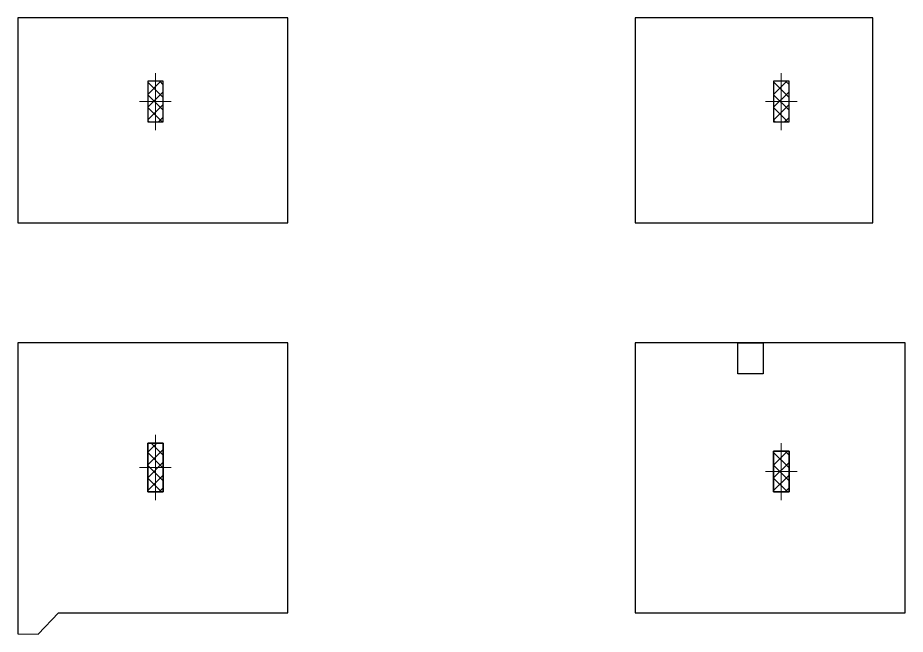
# Model space of a CAD drawing. Extents: x -40810 to 33675, y -2018 to 21213.
# Drawn here: x -19369 to -18277, y 9655 to 10413 of the extents above; entities that cross this region are included whole.
import ezdxf

# ---------------------------------------------------------------- set-up
doc = ezdxf.new("R2010")
doc.units = 0
doc.layers.get('0').update_dxf_attribs({"color": 1, "lineweight": 9})
for name, color, linetype in [('1', 5, 'Continuous'), ('4', 2, 'Continuous'), ('COTA', 241, 'Continuous'), ('SARR_2.2x7', 40, 'Continuous')]:
    doc.layers.add(name, color=color, linetype=linetype)
doc.layers.add('PILAR_EIXOS', color=1, linetype='Continuous', lineweight=0)
pattern_1 = [(45, (43903.912, 22435.237), (-7.8577241, 7.8577241), []), (135, (43903.912, 22435.237), (-7.8577241, -7.8577241), [])]

# ---------------------------------------------------------------- blocks, each defined once
blk = doc.blocks.new('Eixos do pilar')
at = {"layer": 'PILAR_EIXOS'}
for p, q in [((0, -0.5), (0, 0.5)), ((-0.5, 0), (0.5, 0))]:
    blk.add_line(p, q, dxfattribs=at)

msp = doc.modelspace()

# ---------------------------------------------------------------- hatches: boundary and pattern name
at = {"linetype": 'ByBlock'}
h = msp.add_hatch(dxfattribs=at)
h.set_pattern_fill('ANSI37', color=4, scale=3.5)
h.set_pattern_definition(pattern_1)
h.paths.add_polyline_path([(-19209.075, 10285.05), (-19190.075, 10285.05), (-19190.075, 10335.05), (-19209.075, 10335.05)])
h = msp.add_hatch(dxfattribs=at)
h.set_pattern_fill('ANSI37', color=4, scale=3.5)
h.set_pattern_definition(pattern_1)
h.paths.add_polyline_path([(-18439.075, 10285.05), (-18420.075, 10285.05), (-18420.075, 10335.05), (-18439.075, 10335.05)])
h = msp.add_hatch(dxfattribs=at)
h.set_pattern_fill('ANSI37', color=4, scale=3.5)
h.set_pattern_definition(pattern_1)
h.paths.add_polyline_path([(-19209.075, 9830.05), (-19190.075, 9830.05), (-19190.075, 9890.05), (-19209.075, 9890.05)])
h = msp.add_hatch(dxfattribs=at)
h.set_pattern_fill('ANSI37', color=4, scale=3.5)
h.set_pattern_definition(pattern_1)
h.paths.add_polyline_path([(-18439.075, 9830.05), (-18420.075, 9830.05), (-18420.075, 9880.05), (-18439.075, 9880.05)])

# ---------------------------------------------------------------- linework, layer by layer
at = {"layer": '1'}
for points in [[(-19368.925, 10160.8), (-19036.625, 10160.8), (-19036.625, 10413.15), (-19368.925, 10413.15), (-19368.925, 10160.8)], [(-18317.075, 10160.8), (-18317.075, 10413.15), (-18609.425, 10413.15), (-18609.425, 10160.8), (-18317.075, 10160.8)], [(-19036.625, 9681.1), (-19036.625, 10013.4), (-19368.925, 10013.4), (-19368.925, 9681.1)], [(-18609.425, 10013.4), (-18609.425, 9681.1), (-18277.075, 9681.1), (-18277.075, 10013.4), (-18609.425, 10013.4)], [(-19319.055, 9681.1), (-19036.625, 9681.1)]]:
    msp.add_lwpolyline(points, dxfattribs=at)
at = {"layer": '4'}
for points in [[(-19209.075, 10285.05), (-19190.075, 10285.05), (-19190.075, 10335.05), (-19209.075, 10335.05), (-19209.075, 10285.05)], [(-18439.075, 10285.05), (-18420.075, 10285.05), (-18420.075, 10335.05), (-18439.075, 10335.05), (-18439.075, 10285.05)], [(-19209.075, 9830.05), (-19190.075, 9830.05), (-19190.075, 9890.05), (-19209.075, 9890.05), (-19209.075, 9830.05)], [(-18439.075, 9830.05), (-18420.075, 9830.05), (-18420.075, 9880.05), (-18439.075, 9880.05), (-18439.075, 9830.05)]]:
    msp.add_lwpolyline(points, dxfattribs=at)
at = {"layer": 'COTA', "linetype": 'Continuous', "ltscale": 30}
for points in [[(-18277.075, 10013.4), (-18452.079, 10013.4), (-18452.079, 9975.403), (-18483.034, 9975.403), (-18483.034, 10013.4), (-18609.425, 10013.4), (-18609.425, 9681.1), (-18277.075, 9681.1)], [(-18420.075, 9830.05), (-18439.075, 9830.05), (-18439.075, 9880.05), (-18420.075, 9880.05)]]:
    msp.add_lwpolyline(points, close=True, dxfattribs=at)
at = {"layer": 'SARR_2.2x7', "linetype": 'Continuous', "ltscale": 30}
for p, q in [((-19368.925, 9681.1), (-19369.025, 9655.468)), ((-19343.733, 9654.956), (-19319.055, 9681.1)), ((-19369.025, 9655.468), (-19343.733, 9654.956))]:
    msp.add_line(p, q, dxfattribs=at)
for points in [[(-19036.625, 10013.4), (-19368.925, 10013.4), (-19368.925, 9681.1), (-19369.025, 9655.468), (-19343.733, 9654.956), (-19319.055, 9681.1), (-19036.625, 9681.1)], [(-19036.625, 10013.4), (-19368.925, 10013.4), (-19368.925, 9681.1), (-19369.025, 9655.468), (-19343.733, 9654.956), (-19319.055, 9681.1), (-19036.625, 9681.1)], [(-18277.075, 10013.4), (-18609.425, 10013.4), (-18609.425, 9681.1), (-18277.075, 9681.1)], [(-18277.075, 10013.4), (-18452.079, 10013.4), (-18452.079, 9975.403), (-18483.034, 9975.403), (-18483.034, 10013.4), (-18609.425, 10013.4), (-18609.425, 9681.1), (-18277.075, 9681.1)], [(-18277.075, 10013.4), (-18452.079, 10013.4), (-18452.079, 9975.403), (-18483.034, 9975.403), (-18483.034, 10013.4), (-18609.425, 10013.4), (-18609.425, 9681.1), (-18277.075, 9681.1)], [(-18277.075, 10013.4), (-18452.079, 10013.4), (-18452.079, 9975.403), (-18483.034, 9975.403), (-18483.034, 10013.4), (-18609.425, 10013.4), (-18609.425, 9681.1), (-18277.075, 9681.1)], [(-18277.075, 10013.4), (-18452.079, 10013.4), (-18452.079, 9975.403), (-18483.034, 9975.403), (-18483.034, 10013.4), (-18609.425, 10013.4), (-18609.425, 9681.1), (-18277.075, 9681.1)], [(-18277.075, 10013.4), (-18452.079, 10013.4), (-18452.079, 9975.403), (-18483.034, 9975.403), (-18483.034, 10013.4), (-18609.425, 10013.4), (-18609.425, 9681.1), (-18277.075, 9681.1)], [(-18483.034, 10013.383), (-18452.079, 10013.383), (-18452.079, 9975.403), (-18483.034, 9975.403)], [(-19209.075, 9830.05), (-19209.075, 9890.05), (-19190.075, 9890.05), (-19190.075, 9830.05)], [(-19209.075, 9830.05), (-19209.075, 9890.05), (-19190.075, 9890.05), (-19190.075, 9830.05)], [(-19190.075, 9830.05), (-19209.075, 9830.05), (-19209.075, 9890.05), (-19190.075, 9890.05)], [(-18439.075, 9830.05), (-18439.075, 9880.05), (-18420.075, 9880.05), (-18420.075, 9830.05)], [(-18439.075, 9880.05), (-18420.075, 9880.05), (-18420.075, 9830.05), (-18439.075, 9830.05)], [(-18439.075, 9830.05), (-18439.075, 9880.05), (-18420.075, 9880.05), (-18420.075, 9830.05)], [(-18439.075, 9880.05), (-18420.075, 9880.05), (-18420.075, 9830.05), (-18439.075, 9830.05)], [(-18439.075, 9880.05), (-18420.075, 9880.05), (-18420.075, 9830.05), (-18439.075, 9830.05)], [(-18439.075, 9880.05), (-18420.075, 9880.05), (-18420.075, 9830.05), (-18439.075, 9830.05)]]:
    msp.add_lwpolyline(points, close=True, dxfattribs=at)
msp.add_lwpolyline([(-19319.055, 9681.1), (-19036.625, 9681.1), (-19036.625, 10013.4), (-19368.925, 10013.4), (-19368.925, 9681.1)], dxfattribs=at)

# ---------------------------------------------------------------- block references
at = {"layer": 'PILAR_EIXOS', "xscale": 39, "zscale": 100}
for p, yscale in [((-19199.575, 10310.05), 70), ((-18429.575, 10310.05), 70), ((-19199.575, 9860.05), 80), ((-18429.575, 9855.05), 70)]:
    msp.add_blockref('Eixos do pilar', p, dxfattribs=dict(at, yscale=yscale))

doc.saveas('drawing.dxf')
